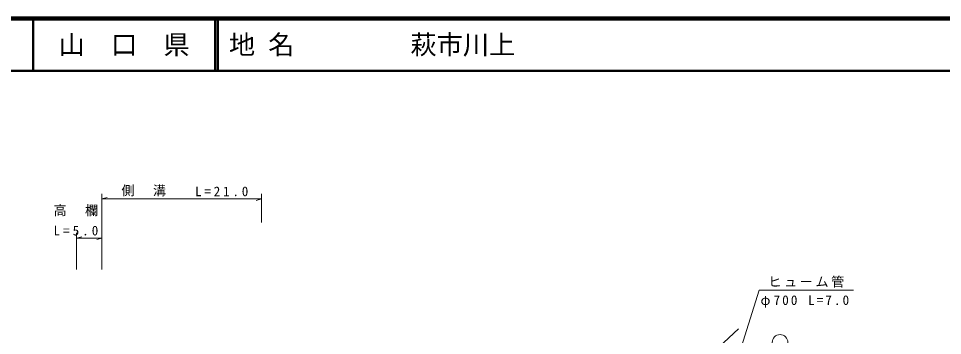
# Model space of a CAD drawing. Units: millimetres, scale not verified. Extents: x 40000 to 680000, y 20000 to 380000.
# Drawn here: x 330214 to 506568, y 319519 to 380000 of the extents above; entities that cross this region are included whole.
import ezdxf
from ezdxf.enums import TextEntityAlignment as Align

# ---------------------------------------------------------------- set-up
doc = ezdxf.new("R2010")
doc.units = ezdxf.units.MM
doc.header["$LTSCALE"] = 1000
for name, color, linetype, lineweight in [('M-BGD', 7, 'Continuous', 13), ('M-STR-HTXT', 7, 'Continuous', 13), ('M-STR-STRC', 7, 'Continuous', 13), ('M-TTL', 2, 'Continuous', 140), ('M-TTL-LINE', 7, 'Continuous', 50)]:
    doc.layers.add(name, color=color, linetype=linetype, lineweight=lineweight)
doc.layers.add('M-TTL-TXT', color=7, linetype='Continuous')
doc.styles.add('ＭＳ ゴシック', font='')
doc.styles.get('ＭＳ ゴシック').set_extended_font_data('MS Gothic')

msp = doc.modelspace()

# ---------------------------------------------------------------- linework, layer by layer
at = {"layer": 'M-BGD'}
msp.add_lwpolyline([(399921, 306738), (414610, 307672), (432888, 309936), (452335, 311669), (461971, 315527), (467620, 320779)], dxfattribs=at)
at = {"layer": 'M-STR-HTXT'}
for p, q in [((346142, 332088), (346138, 346566)), ((346138, 345566), (347138, 345846)), ((376595, 346574), (376597, 341096)), ((346138, 345566), (376595, 345574)), ((376595, 345574), (375595, 345293)), ((341283, 332087), (341281, 339087)), ((346140, 339088), (346142, 332088)), ((341282, 338087), (342281, 338367)), ((341282, 338087), (346140, 338088)), ((346140, 338088), (345140, 337808))]:
    msp.add_line(p, q, dxfattribs=at)
msp.add_lwpolyline([(465480, 308687), (471552, 328160), (489587, 328165)], dxfattribs=at)
at = {"layer": 'M-STR-STRC'}
msp.add_circle((475558, 318204), 1500, dxfattribs=at)
at = {"layer": 'M-TTL'}
msp.add_line((680000, 380000), (40000, 380000), dxfattribs=at)
at = {"layer": 'M-TTL-LINE'}
for p, q in [((333000, 380000), (333000, 370000)), ((367750, 380000), (367750, 370000)), ((368250, 380000), (368250, 370000)), ((40000, 370000), (680000, 370000))]:
    msp.add_line(p, q, dxfattribs=at)

# ---------------------------------------------------------------- texts
at = {"layer": 'M-STR-HTXT', "char_height": 1833, "attachment_point": 7, "rotation": 0.014, "style": 'ＭＳ ゴシック'}
for s, insert in [('\\T1.2;側\u3000溝', (349874, 346067)), ('\\T1.43;L=21.0', (363914, 346070)), ('\\T1.2;高\u3000欄', (336913, 342275)), ('\\T1.46;L=5.0', (336914, 338586)), ('\\T1.2;ヒューム管', (473319, 328661)), ('\\T1.32;φ700\\~L=7.0', (471829, 324846))]:
    msp.add_mtext(s, dxfattribs=dict(at, insert=insert))
at = {"layer": 'M-TTL-TXT', "style": 'ＭＳ ゴシック'}
msp.add_text('山\u3000口\u3000県', height=3666, dxfattribs=at).set_placement((350375, 375000), align=Align.MIDDLE_CENTER)
for s, p in [('地 名', (370380, 375000)), ('萩市川上', (405024, 375000))]:
    msp.add_text(s, height=3666, dxfattribs=at).set_placement(p, align=Align.MIDDLE_LEFT)

doc.saveas('drawing.dxf')
